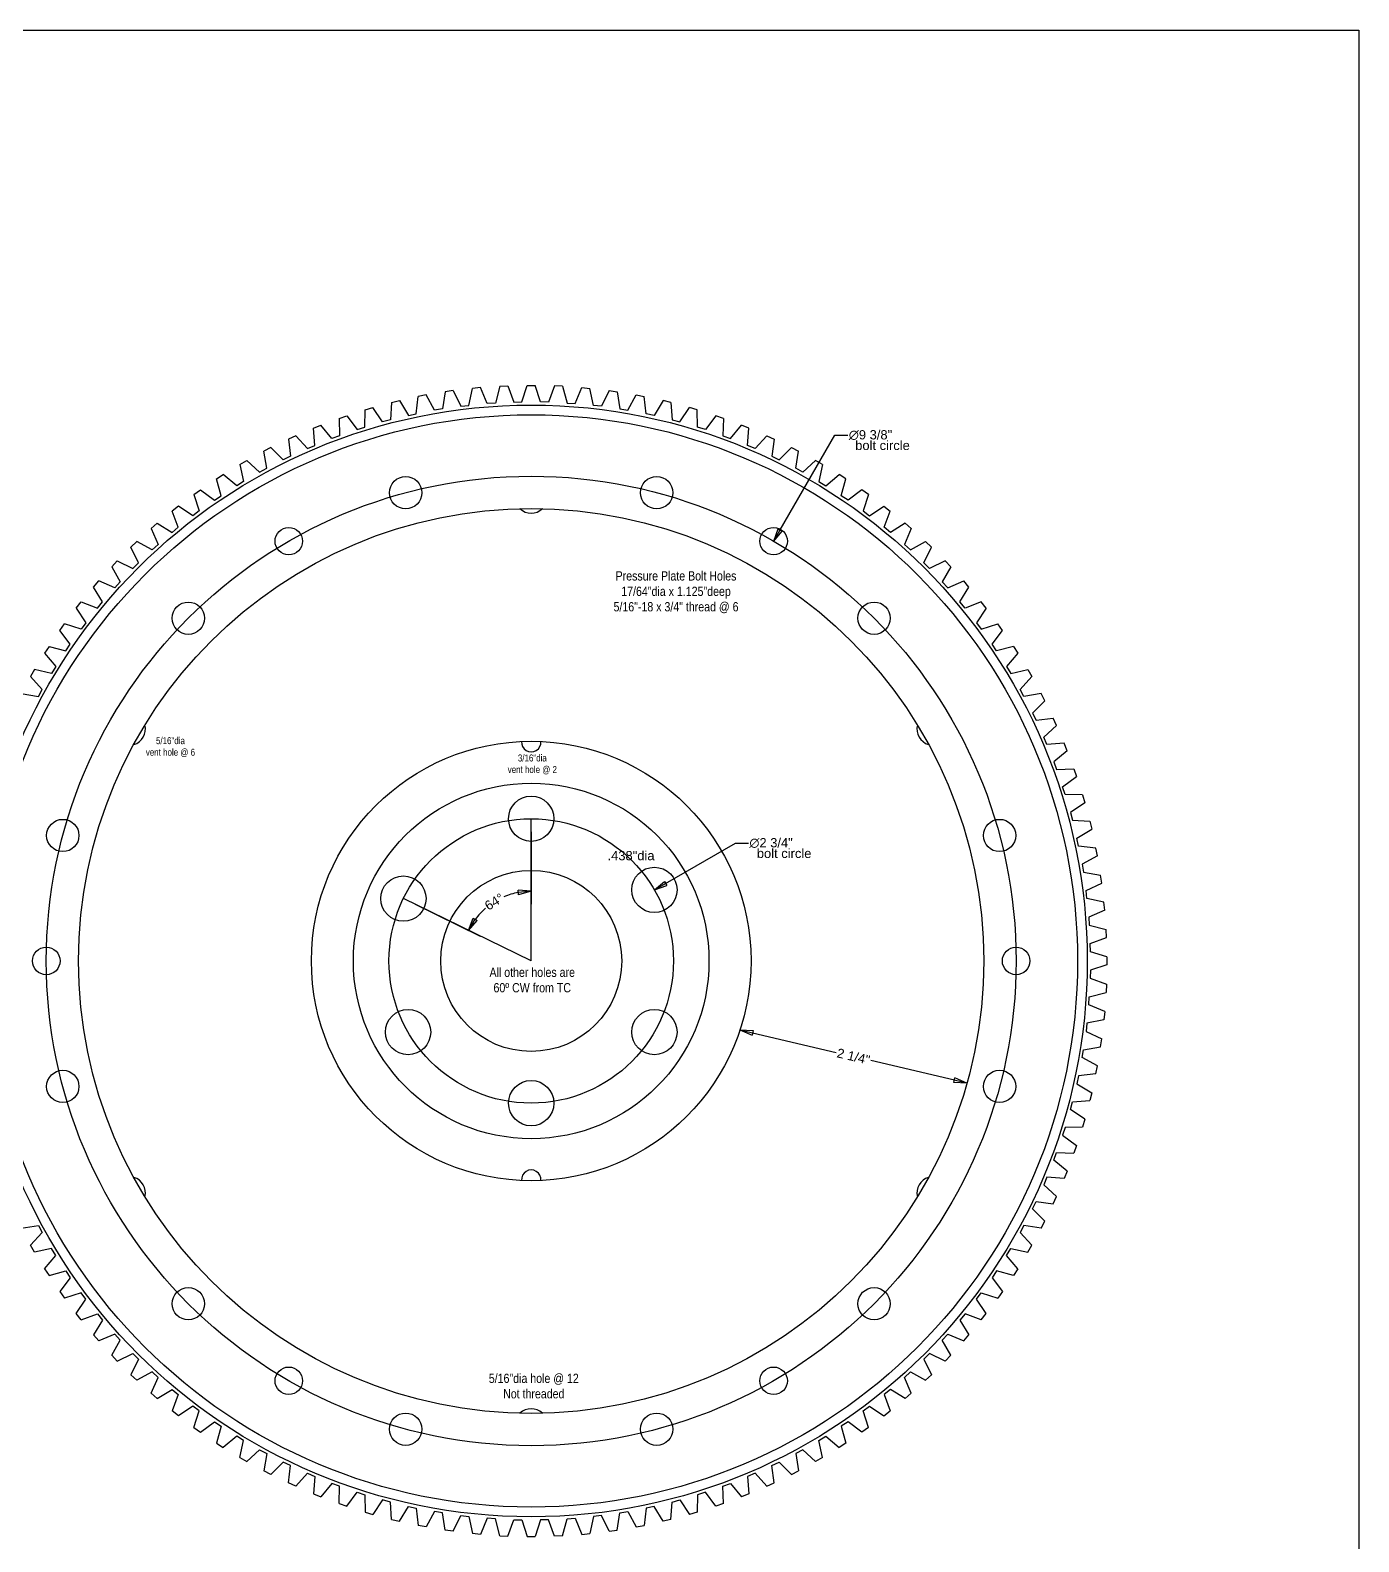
# Model space of a CAD drawing. Header units: inches. Extents: x 289 to 401, y -474 to -450.
# Drawn here: x 345.76 to 358.6, y -466.23 to -451.62 of the extents above; entities that cross this region are included whole.
import ezdxf

# ---------------------------------------------------------------- set-up
doc = ezdxf.new("R2010")
doc.units = ezdxf.units.IN
doc.header["$MEASUREMENT"] = 0
doc.header["$PDMODE"] = 1
doc.header["$PDSIZE"] = -2
for name, color, linetype in [('Black', 7, 'Continuous'), ('Blue', 5, 'Continuous'), ('Dimension', 163, 'Continuous'), ('Green', 94, 'Continuous'), ('Grey', 9, 'Continuous'), ('Pink', 6, 'Continuous'), ('Red', 1, 'Continuous'), ('Title Block', 7, 'Continuous')]:
    doc.layers.add(name, color=color, linetype=linetype)
doc.styles.add('Arial', font='Arial Regular.ttf')
doc.styles.add('Arial Narrow', font='Arial Narrow Regular.ttf')
doc.styles.add('Chalkboard', font='Chalkboard Regular.ttf')
doc.dimstyles.new('Buckmensions', dxfattribs={"dimtxt": 0.115475, "dimasz": 0.125, "dimexe": 0.125, "dimexo": 0.125, "dimgap": 0, "dimtad": 0, "dimdec": 3, "dimzin": 11, "dimdsep": 46, "dimlunit": 4, "dimtxsty": 'Chalkboard', "dimblk": 'VW_EMPTYARROW', "dimcen": 0, "dimadec": 4, "dimazin": 0, "dimtfac": 0.8, "dimtdec": 3, "dimtix": 1, "dimtmove": 0, "dimatfit": 0, "dimldrblk": 'VW_EMPTYARROW', "dimfxl": 0, "dimfrac": 2, "dimtolj": 1, "dimtzin": 11, "dimarcsym": 0})

# ---------------------------------------------------------------- blocks, each defined once
blk = doc.blocks.new('VW_EMPTYARROW')
at = {"color": 0, "linetype": 'ByBlock', "lineweight": -2}
for p, q in [((0, 0), (-1, 0.18)), ((-1, -0.18), (-1, 0.18)), ((0, 0), (-1, 0)), ((0, 0), (-1, -0.18))]:
    blk.add_line(p, q, dxfattribs=at)
blk = doc.blocks.new('*D75')
at = {"layer": 'Defpoints', "color": 0, "lineweight": 0}
for p in [(351.791, -459.928), (349.409, -461.303)]:
    blk.add_point(p, dxfattribs=at)
at = {"layer": 'Dimension', "color": 0, "lineweight": -2}
for p, q in [((351.899, -459.865), (352.575, -459.475)), ((352.575, -459.475), (352.7, -459.475))]:
    blk.add_line(p, q, dxfattribs=at)
at = {"layer": 'Dimension', "color": 0, "lineweight": -2, "xscale": 0.125, "yscale": 0.125, "zscale": 0.125, "rotation": 209.9999999999992}
blk.add_blockref('VW_EMPTYARROW', (351.791, -459.928), dxfattribs=at)
at = {"layer": 'Dimension', "color": 0, "insert": (352.919, -459.475), "char_height": 0.08948, "attachment_point": 5, "style": 'Arial'}
blk.add_mtext('\\A1;∅2 3/4"', dxfattribs=at)
blk = doc.blocks.new('*D76')
at = {"layer": 'Defpoints', "color": 0, "lineweight": 0}
for p in [(352.618, -461.281), (354.812, -461.797), (354.812, -461.797)]:
    blk.add_point(p, dxfattribs=at)
at = {"layer": 'Dimension', "color": 0, "lineweight": -2}
for p, q in [((352.74, -461.31), (353.547, -461.5)), ((354.691, -461.768), (353.883, -461.579))]:
    blk.add_line(p, q, dxfattribs=at)
at = {"layer": 'Dimension', "color": 0, "lineweight": -2, "xscale": 0.125, "yscale": 0.125, "zscale": 0.125}
for p, rotation in [((352.618, -461.281), 166.7773588206999), ((354.812, -461.797), 346.7773588206999)]:
    blk.add_blockref('VW_EMPTYARROW', p, dxfattribs=dict(at, rotation=rotation))
at = {"layer": 'Dimension', "color": 0, "insert": (353.715, -461.539), "char_height": 0.0895, "attachment_point": 5, "rotation": 346.7774, "style": 'Arial'}
blk.add_mtext('\\A1;2 1/4"', dxfattribs=at)
blk = doc.blocks.new('*D77')
at = {"layer": 'Defpoints', "color": 0, "lineweight": 0}
for p in [(352.944, -456.556), (348.256, -464.675)]:
    blk.add_point(p, dxfattribs=at)
at = {"layer": 'Dimension', "color": 0, "lineweight": -2}
for p, q in [((353.006, -456.447), (353.536, -455.53)), ((353.536, -455.53), (353.661, -455.53))]:
    blk.add_line(p, q, dxfattribs=at)
at = {"layer": 'Dimension', "color": 0, "lineweight": -2, "xscale": 0.125, "yscale": 0.125, "zscale": 0.125, "rotation": 239.9999999999896}
blk.add_blockref('VW_EMPTYARROW', (352.944, -456.556), dxfattribs=at)
at = {"layer": 'Dimension', "color": 0, "insert": (353.88, -455.53), "char_height": 0.08948, "attachment_point": 5, "style": 'Arial'}
blk.add_mtext('\\A1;∅9 3/8"', dxfattribs=at)
blk = doc.blocks.new('*D81')
at = {"layer": 'Defpoints', "color": 0, "lineweight": 0}
for p in [(350.6, -459.24), (349.364, -460.012), (350.355, -459.987), (350.6, -460.615)]:
    blk.add_point(p, dxfattribs=at)
at = {"layer": 'Dimension', "color": 0, "lineweight": -2}
for p, q in [((350.6, -459.365), (350.6, -460.066)), ((349.477, -460.067), (350.106, -460.374))]:
    blk.add_line(p, q, dxfattribs=at)
for start, end in [(100.6336, 113.1188), (130.8812, 143.3664)]:
    blk.add_arc((350.6, -460.615), 0.674, start, end, dxfattribs=at)
at = {"layer": 'Dimension', "color": 0, "lineweight": -2, "xscale": 0.125, "yscale": 0.125, "zscale": 0.125}
for p, rotation in [((350.6, -459.941), 5.316824242513655), ((349.994, -460.319), 238.6831757574898)]:
    blk.add_blockref('VW_EMPTYARROW', p, dxfattribs=dict(at, rotation=rotation))
at = {"layer": 'Dimension', "color": 0, "insert": (350.243, -460.043), "char_height": 0.0895, "attachment_point": 5, "rotation": 32, "style": 'Arial'}
blk.add_mtext('\\A1;64° ', dxfattribs=at)

msp = doc.modelspace()

# ---------------------------------------------------------------- linework, layer by layer
at = {"layer": 'Black'}
for radius in [5.375, 2.125]:
    msp.add_circle((350.6, -460.6151389), radius, dxfattribs=at)
at = {"layer": 'Blue'}
for centre, radius in [((350.6, -460.6151389), 1.71875), ((350.6, -459.2401389), 0.219), ((350.6, -460.6151389), 0.875), ((351.7907849, -459.9276389), 0.219), ((349.4092151, -461.3026389), 0.219), ((351.7907849, -461.3026389), 0.219), ((350.6, -461.9901389), 0.219)]:
    msp.add_circle(centre, radius, dxfattribs=at)
at = {"layer": 'Dimension', "color": 43}
for q in [(350.6, -459.2401389), (349.3641582, -460.0123786)]:
    msp.add_line((350.6, -460.6151389), q, dxfattribs=at)
at = {"layer": 'Dimension', "color": 254}
for radius in [4.6875, 1.375]:
    msp.add_circle((350.6, -460.6151389), radius, dxfattribs=at)
at = {"layer": 'Green'}
for p, q in [((349.5849842, -455.1423311), (349.508271, -455.1571164)), ((349.6649599, -455.2902196), (349.5849842, -455.1423311)), ((349.7692107, -455.1113519), (349.7420032, -455.2772642)), ((349.8465405, -455.1002336), (349.7692107, -455.1113519)), ((349.8465405, -455.1002336), (349.9193888, -455.25176)), ((349.9969613, -455.242485), (350.0320325, -455.0780553)), ((350.1098037, -455.070629), (350.0320325, -455.0780553)), ((350.1753596, -455.2254501), (350.1098037, -455.070629)), ((350.2961408, -455.0573019), (350.2532855, -455.2198767)), ((350.2961408, -455.0573019), (350.3741773, -455.0535846)), ((350.3741773, -455.0535846), (350.4322923, -455.2113496)), ((350.5103951, -455.2094904), (350.5609375, -455.0491389)), ((350.5609375, -455.0491389), (350.6390625, -455.0491389)), ((350.6896049, -455.2094904), (350.6390625, -455.0491389)), ((350.8258227, -455.0535846), (350.7677077, -455.2113496)), ((350.9038592, -455.0573019), (350.8258227, -455.0535846)), ((350.9038592, -455.0573019), (350.9467145, -455.2198767)), ((351.0246404, -455.2254501), (351.0901963, -455.070629)), ((351.0901963, -455.070629), (351.1679675, -455.0780553)), ((351.2030387, -455.242485), (351.1679675, -455.0780553)), ((351.3534595, -455.1002336), (351.2806112, -455.25176)), ((351.3534595, -455.1002336), (351.4307893, -455.1113519)), ((351.4307893, -455.1113519), (351.4579968, -455.2772642)), ((351.5350401, -455.2902196), (351.6150158, -455.1423311)), ((351.6150158, -455.1423311), (351.691729, -455.1571164)), ((348.9910776, -455.4537017), (348.9943964, -455.2856062)), ((348.9943964, -455.2856062), (349.0693568, -455.2635958)), ((349.1630281, -455.4032125), (349.0693568, -455.2635958)), ((349.2498044, -455.215245), (349.2384911, -455.3829923)), ((349.2498044, -455.215245), (349.3257272, -455.1968264)), ((349.3257272, -455.1968264), (349.4126491, -455.340742)), ((349.4889887, -455.3241353), (349.508271, -455.1571164)), ((349.7420032, -455.2772642), (349.6649599, -455.2902196)), ((349.9193888, -455.25176), (349.9969613, -455.242485)), ((350.2532855, -455.2198767), (350.1753596, -455.2254501)), ((350.4322923, -455.2113496), (350.5103951, -455.2094904)), ((350.7677077, -455.2113496), (350.6896049, -455.2094904)), ((350.9467145, -455.2198767), (351.0246404, -455.2254501)), ((351.2806112, -455.25176), (351.2030387, -455.242485)), ((351.4579968, -455.2772642), (351.5350401, -455.2902196)), ((351.7110113, -455.3241353), (351.691729, -455.1571164)), ((351.8742728, -455.1968264), (351.7873509, -455.340742)), ((351.9501956, -455.215245), (351.8742728, -455.1968264)), ((351.9501956, -455.215245), (351.9615089, -455.3829923)), ((352.0369719, -455.4032125), (352.1306432, -455.2635958)), ((352.2056036, -455.2856062), (352.1306432, -455.2635958)), ((352.2089224, -455.4537017), (352.2056036, -455.2856062)), ((348.4950624, -455.462361), (348.5675912, -455.4333249)), ((348.6741097, -455.5634054), (348.5675912, -455.4333249)), ((348.7426257, -455.3680404), (348.8164538, -455.3424882)), ((348.7426257, -455.3680404), (348.7473089, -455.5361035)), ((348.8164538, -455.3424882), (348.9166622, -455.4774897)), ((349.2384911, -455.3829923), (349.1630281, -455.4032125)), ((349.4126491, -455.340742), (349.4889887, -455.3241353)), ((351.7873509, -455.340742), (351.7110113, -455.3241353)), ((351.9615089, -455.3829923), (352.0369719, -455.4032125)), ((352.3835462, -455.3424882), (352.2833378, -455.4774897)), ((352.4573743, -455.3680404), (352.3835462, -455.3424882)), ((352.4573743, -455.3680404), (352.4526911, -455.5361035)), ((352.5258903, -455.5634054), (352.6324088, -455.4333249)), ((352.7049376, -455.462361), (352.6324088, -455.4333249)), ((348.3233326, -455.5359), (348.2522676, -455.5683543)), ((348.2522676, -455.5683543), (348.2729051, -455.7352112)), ((348.3233326, -455.5359), (348.43592, -455.6607648)), ((348.5077372, -455.6300109), (348.4950625, -455.462361)), ((348.7473089, -455.5361035), (348.6741097, -455.5634054)), ((348.9166622, -455.4774897), (348.9910776, -455.4537017)), ((352.2833378, -455.4774897), (352.2089224, -455.4537017)), ((352.4526911, -455.5361035), (352.5258903, -455.5634054)), ((352.6922628, -455.6300109), (352.7049375, -455.462361)), ((352.8766674, -455.5359), (352.76408, -455.6607648)), ((352.8766674, -455.5359), (352.9477324, -455.5683543)), ((352.9477324, -455.5683543), (352.9270949, -455.7352112)), ((348.0842314, -455.6499813), (348.0147911, -455.6857802)), ((348.0433445, -455.8514662), (348.0147911, -455.6857802)), ((348.2026325, -455.7693475), (348.0842314, -455.6499813)), ((348.2729051, -455.7352112), (348.2026325, -455.7693475)), ((348.43592, -455.6607648), (348.5077372, -455.6300109)), ((352.76408, -455.6607648), (352.6922628, -455.6300109)), ((352.9270949, -455.7352112), (352.9973675, -455.7693475)), ((352.9973675, -455.7693475), (353.1157686, -455.6499813)), ((353.1157686, -455.6499813), (353.1852089, -455.6857802)), ((353.1566555, -455.8514662), (353.1852089, -455.6857802)), ((347.7831709, -455.8143727), (347.8508292, -455.7753102)), ((347.7831709, -455.8143727), (347.8195757, -455.9785124)), ((347.8508292, -455.7753102), (347.9747759, -455.8889075)), ((347.9747759, -455.8889075), (348.0433445, -455.8514662)), ((353.2252241, -455.8889075), (353.1566555, -455.8514662)), ((353.3491708, -455.7753102), (353.2252241, -455.8889075)), ((353.4168291, -455.8143727), (353.3491708, -455.7753102)), ((353.4168291, -455.8143727), (353.3804243, -455.9785124)), ((347.5579318, -455.9538405), (347.6236547, -455.9116029)), ((347.6021054, -456.116062), (347.5579318, -455.9538405)), ((347.7528662, -456.0191739), (347.6236547, -455.9116029)), ((347.8195757, -455.9785124), (347.7528662, -456.0191739)), ((353.3804243, -455.9785124), (353.4471338, -456.0191739)), ((353.4471338, -456.0191739), (353.5763453, -455.9116029)), ((353.6420682, -455.9538405), (353.5763453, -455.9116029)), ((353.5978946, -456.116062), (353.6420682, -455.9538405)), ((347.3395839, -456.1038676), (347.4032227, -456.0585506)), ((347.3395839, -456.1038676), (347.3914263, -456.2638035)), ((347.4032227, -456.0585506), (347.5374062, -456.1598517)), ((347.5374062, -456.1598517), (347.6021054, -456.116062)), ((353.6625938, -456.1598517), (353.5978946, -456.116062)), ((353.7967773, -456.0585506), (353.6625938, -456.1598517)), ((353.8604161, -456.1038676), (353.7967773, -456.0585506)), ((353.8604161, -456.1038676), (353.8085737, -456.2638035)), ((347.1900323, -456.2158205), (347.1286219, -456.2641142)), ((347.1880157, -456.4214021), (347.128622, -456.2641141)), ((347.328884, -456.310622), (347.1900323, -456.2158205)), ((347.3914263, -456.2638035), (347.328884, -456.310622)), ((353.8085737, -456.2638035), (353.871116, -456.310622)), ((353.871116, -456.310622), (354.0099677, -456.2158205)), ((354.0099677, -456.2158205), (354.0713781, -456.2641142)), ((354.0119843, -456.4214021), (354.071378, -456.2641141)), ((346.9845667, -456.3830562), (346.9255238, -456.4342172)), ((346.9255238, -456.4342172), (346.9923343, -456.588501)), ((346.9845667, -456.3830562), (347.127772, -456.4711436)), ((347.127772, -456.4711436), (347.1880157, -456.4214021)), ((354.072228, -456.4711436), (354.0119843, -456.4214021)), ((354.2154333, -456.3830562), (354.072228, -456.4711436)), ((354.2744762, -456.4342172), (354.2076657, -456.588501)), ((354.2154333, -456.3830562), (354.2744762, -456.4342172)), ((346.7872911, -456.559879), (346.7307494, -456.6137914)), ((346.8048254, -456.7647214), (346.7307494, -456.6137914)), ((346.9345256, -456.6410525), (346.7872911, -456.559879)), ((346.9923343, -456.588501), (346.9345256, -456.6410525)), ((354.2076657, -456.588501), (354.2654744, -456.6410525)), ((354.2654744, -456.6410525), (354.4127089, -456.559879)), ((354.3951746, -456.7647214), (354.4692506, -456.6137914)), ((354.4127089, -456.559879), (354.4692506, -456.6137914)), ((346.5986526, -456.7458882), (346.5447402, -456.8024299)), ((346.5986526, -456.7458882), (346.7495827, -456.8199642)), ((354.6013474, -456.7458882), (354.4504173, -456.8199642)), ((354.6013474, -456.7458882), (354.6552598, -456.8024299)), ((346.5447402, -456.8024299), (346.6259138, -456.9496643)), ((346.7495827, -456.8199642), (346.8048254, -456.7647214)), ((354.4504173, -456.8199642), (354.3951746, -456.7647214)), ((354.6552598, -456.8024299), (354.5740862, -456.9496643)), ((346.3679174, -456.9997054), (346.4190784, -456.9406625)), ((346.4560048, -457.1429107), (346.3679174, -456.9997054)), ((346.5733622, -457.007473), (346.4190784, -456.9406625)), ((346.6259138, -456.9496643), (346.5733622, -457.007473)), ((354.5740862, -456.9496643), (354.6266378, -457.007473)), ((354.6266378, -457.007473), (354.7809216, -456.9406625)), ((354.7439952, -457.1429107), (354.8320826, -456.9997054)), ((354.8320826, -456.9997054), (354.7809216, -456.9406625)), ((346.2006817, -457.2051711), (346.2489754, -457.1437607)), ((346.2489754, -457.1437607), (346.4062634, -457.2031544)), ((346.4062634, -457.2031544), (346.4560048, -457.1429107)), ((354.7937366, -457.2031544), (354.7439952, -457.1429107)), ((354.9510246, -457.1437607), (354.7937366, -457.2031544)), ((354.9993183, -457.2051711), (354.9510246, -457.1437607)), ((346.2006817, -457.2051711), (346.2954833, -457.3440228)), ((346.2954833, -457.3440228), (346.2486647, -457.4065651)), ((354.9993183, -457.2051711), (354.9045167, -457.3440228)), ((354.9045167, -457.3440228), (354.9513353, -457.4065651)), ((346.0434118, -457.4183614), (346.0887288, -457.3547227)), ((346.1447128, -457.552545), (346.0434118, -457.4183614)), ((346.2486647, -457.4065651), (346.0887288, -457.3547227)), ((354.9513353, -457.4065651), (355.1112712, -457.3547227)), ((355.0552872, -457.552545), (355.1565882, -457.4183614)), ((355.1565882, -457.4183614), (355.1112712, -457.3547227)), ((345.9387017, -457.5730705), (345.8964641, -457.6387935)), ((345.9387017, -457.5730705), (346.1009232, -457.6172442)), ((346.1009232, -457.6172442), (346.1447128, -457.552545)), ((355.0990768, -457.6172442), (355.0552872, -457.552545)), ((355.2612983, -457.5730705), (355.0990768, -457.6172442)), ((355.2612983, -457.5730705), (355.3035359, -457.6387935)), ((345.8964641, -457.6387935), (346.0040351, -457.768005)), ((346.0040351, -457.768005), (345.9633735, -457.8347144)), ((355.3035359, -457.6387935), (355.1959649, -457.768005)), ((355.1959649, -457.768005), (355.2366265, -457.8347144)), ((345.7992339, -457.7983097), (345.7601714, -457.8659679)), ((345.8737687, -457.9899146), (345.7601714, -457.8659679)), ((345.9633735, -457.8347144), (345.7992339, -457.7983097)), ((355.2366265, -457.8347144), (355.4007661, -457.7983097)), ((355.3262313, -457.9899146), (355.4398286, -457.8659679)), ((355.4007661, -457.7983097), (355.4398286, -457.8659679)), ((345.6706414, -458.0299298), (345.8363274, -458.0584833)), ((345.8363274, -458.0584833), (345.8737687, -457.9899146)), ((355.3636726, -458.0584833), (355.3262313, -457.9899146)), ((355.5293586, -458.0299298), (355.3636726, -458.0584833)), ((355.5651575, -458.0993701), (355.5293586, -458.0299298)), ((355.5651575, -458.0993701), (355.4457913, -458.2177712)), ((355.4457913, -458.2177712), (355.4799276, -458.2880438)), ((355.4799276, -458.2880438), (355.6467845, -458.2674063)), ((355.554374, -458.4510587), (355.6792388, -458.3384713)), ((355.6792388, -458.3384713), (355.6467845, -458.2674063)), ((355.5851279, -458.5228759), (355.554374, -458.4510587)), ((355.7527778, -458.5102012), (355.5851279, -458.5228759)), ((355.7818139, -458.5827299), (355.7527778, -458.5102012)), ((355.7818139, -458.5827299), (355.6517335, -458.6892485)), ((355.6517335, -458.6892485), (355.6790354, -458.7624476)), ((355.6790354, -458.7624476), (355.8470984, -458.7577644)), ((355.8470984, -458.7577644), (355.8726506, -458.8315926)), ((355.7376491, -458.931801), (355.8726506, -458.8315926)), ((355.7614371, -459.0062163), (355.7376491, -458.931801)), ((355.9295327, -459.0095351), (355.7614371, -459.0062163)), ((355.951543, -459.0844955), (355.8119263, -459.1781668)), ((355.9295327, -459.0095351), (355.951543, -459.0844955)), ((355.8119263, -459.1781668), (355.8321466, -459.2536298)), ((355.8321466, -459.2536298), (355.9998938, -459.2649431)), ((355.8743969, -459.4277879), (356.0183125, -459.3408659)), ((355.9998938, -459.2649431), (356.0183125, -459.3408659)), ((355.8910035, -459.5041275), (355.8743969, -459.4277879)), ((356.0580225, -459.5234097), (355.8910035, -459.5041275)), ((356.0728077, -459.6001229), (356.0580225, -459.5234097)), ((356.0728077, -459.6001229), (355.9249192, -459.6800986)), ((355.9249192, -459.6800986), (355.9378747, -459.7571419)), ((355.9378747, -459.7571419), (356.1037869, -459.7843494)), ((356.1149053, -459.8616792), (356.1037869, -459.7843494)), ((355.9633789, -459.9345276), (356.1149053, -459.8616792)), ((355.9726538, -460.0121001), (355.9633789, -459.9345276)), ((356.1370836, -460.0471712), (355.9726538, -460.0121001)), ((356.1445098, -460.1249424), (356.1370836, -460.0471712)), ((356.1445098, -460.1249424), (355.9896888, -460.1904983)), ((355.9896888, -460.1904983), (355.9952622, -460.2684242)), ((355.9952622, -460.2684242), (356.1578369, -460.3112795)), ((356.0037893, -460.447431), (356.1615543, -460.389316)), ((356.1615543, -460.389316), (356.1578369, -460.3112795)), ((356.0056485, -460.5255339), (356.0037893, -460.447431)), ((356.166, -460.5760762), (356.0056485, -460.5255339)), ((356.0056485, -460.7047436), (356.0037893, -460.7828464)), ((356.166, -460.6542012), (356.0056485, -460.7047436)), ((356.166, -460.5760762), (356.166, -460.6542012)), ((356.0037893, -460.7828464), (356.1615543, -460.8409614)), ((356.1615543, -460.8409614), (356.157837, -460.9189979)), ((355.9896888, -461.0397792), (355.9952622, -460.9618532)), ((355.9952622, -460.9618532), (356.157837, -460.9189979)), ((356.1445099, -461.105335), (355.9896888, -461.0397792)), ((356.1445099, -461.105335), (356.1370836, -461.1831063)), ((355.9726539, -461.2181774), (355.9633789, -461.2957499)), ((356.1370836, -461.1831063), (355.9726539, -461.2181774)), ((355.9633789, -461.2957499), (356.1149053, -461.3685982)), ((356.103787, -461.445928), (356.1149053, -461.3685982)), ((355.9249193, -461.5501788), (355.9378747, -461.4731355)), ((356.0728078, -461.6301545), (355.9249193, -461.5501788)), ((355.9378747, -461.4731355), (356.103787, -461.445928)), ((355.8910036, -461.72615), (355.874397, -461.8024896)), ((356.0580225, -461.7068677), (355.8910036, -461.72615)), ((356.0580225, -461.7068677), (356.0728078, -461.6301545)), ((355.874397, -461.8024896), (356.0183126, -461.8894116)), ((355.8119264, -462.0521106), (355.8321467, -461.9766477)), ((355.8321467, -461.9766477), (355.9998939, -461.9653343)), ((356.0183126, -461.8894115), (355.9998939, -461.9653343)), ((355.9515431, -462.1457819), (355.8119264, -462.0521106)), ((355.9515431, -462.1457819), (355.9295328, -462.2207423)), ((355.7614372, -462.2240611), (355.7376492, -462.2984765)), ((355.7376492, -462.2984765), (355.8726507, -462.3986849)), ((355.9295328, -462.2207423), (355.7614372, -462.2240611)), ((355.8726507, -462.3986849), (355.8470985, -462.4725131)), ((355.6517336, -462.541029), (355.6790355, -462.4678298)), ((355.7818141, -462.6475475), (355.6517336, -462.541029)), ((355.6790355, -462.4678298), (355.8470985, -462.4725131)), ((355.5851281, -462.7074016), (355.5543741, -462.7792188)), ((355.7527779, -462.7200763), (355.5851281, -462.7074016)), ((355.7818141, -462.6475475), (355.7527779, -462.7200763)), ((355.5543741, -462.7792188), (355.6792389, -462.8918062)), ((355.6467846, -462.9628712), (355.6792389, -462.8918062)), ((355.4457914, -463.0125062), (355.4799277, -462.9422337)), ((355.5651577, -463.1309074), (355.4457914, -463.0125062)), ((355.4799277, -462.9422337), (355.6467846, -462.9628712)), ((345.6706413, -463.2003477), (345.8363272, -463.1717942)), ((345.8363272, -463.1717942), (345.8737685, -463.2403629)), ((355.3636728, -463.1717942), (355.3262315, -463.2403629)), ((355.5293587, -463.2003477), (355.3636728, -463.1717942)), ((355.5293587, -463.2003477), (355.5651577, -463.1309074)), ((345.8737685, -463.2403629), (345.7601712, -463.3643096)), ((355.3262315, -463.2403629), (355.4398288, -463.3643096)), ((345.7992337, -463.4319678), (345.7601712, -463.3643096)), ((345.9633734, -463.395563), (345.7992337, -463.4319678)), ((345.8964639, -463.591484), (346.0040349, -463.4622725)), ((346.0040349, -463.4622725), (345.9633734, -463.395563)), ((355.1959651, -463.4622725), (355.2366266, -463.395563)), ((355.3035361, -463.591484), (355.1959651, -463.4622725)), ((355.2366266, -463.395563), (355.4007663, -463.4319678)), ((355.4007663, -463.4319678), (355.4398288, -463.3643096)), ((345.8964639, -463.591484), (345.9387015, -463.6572069)), ((345.9387015, -463.6572069), (346.100923, -463.6130333)), ((346.100923, -463.6130333), (346.1447126, -463.6777325)), ((355.099077, -463.6130333), (355.0552874, -463.6777325)), ((355.2612985, -463.6572069), (355.099077, -463.6130333)), ((355.3035361, -463.591484), (355.2612985, -463.6572069)), ((346.1447126, -463.6777325), (346.0434116, -463.8119161)), ((355.0552874, -463.6777325), (355.1565884, -463.8119161)), ((346.0434116, -463.8119161), (346.0887286, -463.8755548)), ((346.2486645, -463.8237125), (346.0887286, -463.8755548)), ((346.2006815, -464.0251064), (346.2954831, -463.8862547)), ((346.2954831, -463.8862547), (346.2486645, -463.8237125)), ((354.9045169, -463.8862547), (354.9513355, -463.8237125)), ((354.9993185, -464.0251064), (354.9045169, -463.8862547)), ((354.9513355, -463.8237125), (355.1112714, -463.8755548)), ((355.1565884, -463.8119161), (355.1112714, -463.8755548)), ((346.2489752, -464.0865168), (346.2006815, -464.0251064)), ((346.2489752, -464.0865168), (346.4062632, -464.0271231)), ((346.4062632, -464.0271231), (346.4560046, -464.0873668)), ((354.7937368, -464.0271231), (354.7439954, -464.0873668)), ((354.9510248, -464.0865168), (354.7937368, -464.0271231)), ((354.9510248, -464.0865168), (354.9993185, -464.0251064)), ((346.4560046, -464.0873668), (346.3679172, -464.2305721)), ((354.7439954, -464.0873668), (354.8320828, -464.2305721)), ((346.4190782, -464.289615), (346.3679172, -464.2305721)), ((346.573362, -464.2228045), (346.4190782, -464.289615)), ((346.54474, -464.4278476), (346.6259136, -464.2806132)), ((346.6259136, -464.2806132), (346.573362, -464.2228045)), ((354.5740864, -464.2806132), (354.626638, -464.2228045)), ((354.65526, -464.4278476), (354.5740864, -464.2806132)), ((354.626638, -464.2228045), (354.7809218, -464.289615)), ((354.7809218, -464.289615), (354.8320828, -464.2305721)), ((346.5986524, -464.4843894), (346.54474, -464.4278476)), ((346.5986524, -464.4843894), (346.7495824, -464.4103134)), ((346.8048251, -464.4655561), (346.7307492, -464.6164862)), ((346.7495824, -464.4103134), (346.8048251, -464.4655561)), ((354.4504176, -464.4103134), (354.3951749, -464.4655561)), ((354.3951749, -464.4655561), (354.4692508, -464.6164862)), ((354.6013476, -464.4843894), (354.4504176, -464.4103134)), ((354.6013476, -464.4843894), (354.65526, -464.4278476)), ((346.7307492, -464.6164862), (346.7872909, -464.6703986)), ((346.9345253, -464.589225), (346.7872909, -464.6703986)), ((346.9255238, -464.7960606), (346.9923343, -464.6417768)), ((346.9923343, -464.6417768), (346.9345256, -464.5892252)), ((354.2076657, -464.6417768), (354.2654744, -464.5892252)), ((354.2744762, -464.7960606), (354.2076657, -464.6417768)), ((354.2654747, -464.589225), (354.4127091, -464.6703986)), ((354.4692508, -464.6164862), (354.4127091, -464.6703986)), ((346.9845667, -464.8472216), (346.9255238, -464.7960606)), ((346.9845667, -464.8472216), (347.127772, -464.7591342)), ((347.127772, -464.7591342), (347.1880157, -464.8088756)), ((354.072228, -464.7591342), (354.0119843, -464.8088756)), ((354.2154333, -464.8472216), (354.072228, -464.7591342)), ((354.2154333, -464.8472216), (354.2744762, -464.7960606)), ((347.1880157, -464.8088756), (347.128622, -464.9661636)), ((347.328884, -464.9196557), (347.1900323, -465.0144573)), ((347.3914263, -464.9664743), (347.328884, -464.9196557)), ((353.8085737, -464.9664743), (353.871116, -464.9196557)), ((353.871116, -464.9196557), (354.0099677, -465.0144573)), ((354.0119843, -464.8088756), (354.071378, -464.9661636)), ((347.1900323, -465.0144573), (347.1286219, -464.9661636)), ((347.3395839, -465.1264102), (347.3914263, -464.9664743)), ((347.4032227, -465.1717271), (347.5374062, -465.0704261)), ((347.5374062, -465.0704261), (347.6021054, -465.1142158)), ((353.6625938, -465.0704261), (353.5978946, -465.1142158)), ((353.7967773, -465.1717271), (353.6625938, -465.0704261)), ((353.8604161, -465.1264102), (353.8085737, -464.9664743)), ((354.0099677, -465.0144573), (354.0713781, -464.9661636)), ((347.3395839, -465.1264102), (347.4032227, -465.1717271)), ((347.6021054, -465.1142158), (347.5579318, -465.2764373)), ((347.7528662, -465.2111039), (347.6236547, -465.3186749)), ((347.8195757, -465.2517654), (347.7528662, -465.2111039)), ((353.3804243, -465.2517654), (353.4471338, -465.2111039)), ((353.4471338, -465.2111039), (353.5763453, -465.3186749)), ((353.5978946, -465.1142158), (353.6420682, -465.2764373)), ((353.8604161, -465.1264102), (353.7967773, -465.1717271)), ((347.5579318, -465.2764373), (347.6236547, -465.3186749)), ((347.7831709, -465.4159051), (347.8195757, -465.2517654)), ((347.8508292, -465.4549676), (347.9747759, -465.3413703)), ((347.9747759, -465.3413703), (348.0433445, -465.3788116)), ((348.0433445, -465.3788116), (348.0147911, -465.5444976)), ((353.2252241, -465.3413703), (353.1566555, -465.3788116)), ((353.1566555, -465.3788116), (353.1852089, -465.5444976)), ((353.3491708, -465.4549676), (353.2252241, -465.3413703)), ((353.4168291, -465.4159051), (353.3804243, -465.2517654)), ((353.6420682, -465.2764373), (353.5763453, -465.3186749)), ((347.7831709, -465.4159051), (347.8508292, -465.4549676)), ((348.2026325, -465.4609303), (348.0842314, -465.5802965)), ((348.2729051, -465.4950666), (348.2026325, -465.4609303)), ((348.2522676, -465.6619235), (348.2729051, -465.4950666)), ((352.9270949, -465.4950666), (352.9973675, -465.4609303)), ((352.9477324, -465.6619235), (352.9270949, -465.4950666)), ((352.9973675, -465.4609303), (353.1157686, -465.5802965)), ((353.4168291, -465.4159051), (353.3491708, -465.4549676)), ((348.0842314, -465.5802965), (348.0147911, -465.5444976)), ((348.3233326, -465.6943777), (348.2522676, -465.6619235)), ((348.3233326, -465.6943777), (348.43592, -465.569513)), ((348.43592, -465.569513), (348.5077372, -465.6002669)), ((348.5077372, -465.6002669), (348.4950625, -465.7679168)), ((348.6741097, -465.6668724), (348.5675912, -465.7969529)), ((348.7473089, -465.6941743), (348.6741097, -465.6668724)), ((352.4526911, -465.6941743), (352.5258903, -465.6668724)), ((352.5258903, -465.6668724), (352.6324088, -465.7969529)), ((352.76408, -465.569513), (352.6922628, -465.6002669)), ((352.6922628, -465.6002669), (352.7049375, -465.7679168)), ((352.8766674, -465.6943777), (352.76408, -465.569513)), ((352.8766674, -465.6943777), (352.9477324, -465.6619235)), ((353.1157686, -465.5802965), (353.1852089, -465.5444976)), ((348.4950624, -465.7679168), (348.5675912, -465.7969529)), ((348.7426257, -465.8622374), (348.7473089, -465.6941743)), ((348.8164538, -465.8877895), (348.9166622, -465.752788)), ((348.9166622, -465.752788), (348.9910776, -465.7765761)), ((348.9910776, -465.7765761), (348.9943964, -465.9446716)), ((352.2089224, -465.7765761), (352.2056036, -465.9446716)), ((352.2833378, -465.752788), (352.2089224, -465.7765761)), ((352.3835462, -465.8877895), (352.2833378, -465.752788)), ((352.4573743, -465.8622374), (352.4526911, -465.6941743)), ((352.7049376, -465.7679168), (352.6324088, -465.7969529)), ((348.7426257, -465.8622374), (348.8164538, -465.8877895)), ((348.9943964, -465.9446716), (349.0693568, -465.966682)), ((349.1630281, -465.8270653), (349.0693568, -465.966682)), ((349.2384911, -465.8472855), (349.1630281, -465.8270653)), ((349.2498044, -466.0150328), (349.2384911, -465.8472855)), ((349.3257272, -466.0334514), (349.4126491, -465.8895358)), ((349.4126491, -465.8895358), (349.4889887, -465.9061425)), ((349.4889887, -465.9061425), (349.508271, -466.0731614)), ((349.6649599, -465.9400581), (349.5849842, -466.0879467)), ((349.7420032, -465.9530136), (349.6649599, -465.9400581)), ((349.7692107, -466.1189259), (349.7420032, -465.9530136)), ((351.4307893, -466.1189259), (351.4579968, -465.9530136)), ((351.4579968, -465.9530136), (351.5350401, -465.9400581)), ((351.5350401, -465.9400581), (351.6150158, -466.0879467)), ((351.7110113, -465.9061425), (351.691729, -466.0731614)), ((351.7873509, -465.8895358), (351.7110113, -465.9061425)), ((351.8742728, -466.0334514), (351.7873509, -465.8895358)), ((351.9501956, -466.0150328), (351.9615089, -465.8472855)), ((351.9615089, -465.8472855), (352.0369719, -465.8270653)), ((352.0369719, -465.8270653), (352.1306432, -465.966682)), ((352.2056036, -465.9446716), (352.1306432, -465.966682)), ((352.4573743, -465.8622374), (352.3835462, -465.8877895)), ((349.2498044, -466.0150328), (349.3257272, -466.0334514)), ((349.5849842, -466.0879467), (349.508271, -466.0731614)), ((349.8465405, -466.1300442), (349.9193888, -465.9785178)), ((349.9193888, -465.9785178), (349.9969613, -465.9877927)), ((349.9969613, -465.9877927), (350.0320325, -466.1522225)), ((350.1753596, -466.0048277), (350.1098037, -466.1596487)), ((350.2532855, -466.0104011), (350.1753596, -466.0048277)), ((350.2961408, -466.1729758), (350.2532855, -466.0104011)), ((350.3741773, -466.1766932), (350.4322923, -466.0189282)), ((350.4322923, -466.0189282), (350.5103951, -466.0207874)), ((350.5103951, -466.0207874), (350.5609375, -466.1811389)), ((350.6896049, -466.0207874), (350.6390625, -466.1811389)), ((350.7677077, -466.0189282), (350.6896049, -466.0207874)), ((350.8258227, -466.1766932), (350.7677077, -466.0189282)), ((350.9038592, -466.1729758), (350.9467145, -466.0104011)), ((350.9467145, -466.0104011), (351.0246404, -466.0048277)), ((351.0246404, -466.0048277), (351.0901963, -466.1596487)), ((351.2030387, -465.9877927), (351.1679675, -466.1522225)), ((351.2806112, -465.9785178), (351.2030387, -465.9877927)), ((351.3534595, -466.1300442), (351.2806112, -465.9785178)), ((351.6150158, -466.0879467), (351.691729, -466.0731614)), ((351.9501956, -466.0150328), (351.8742728, -466.0334514)), ((349.8465405, -466.1300442), (349.7692107, -466.1189259)), ((350.1098037, -466.1596487), (350.0320325, -466.1522225)), ((350.2961408, -466.1729758), (350.3741773, -466.1766932)), ((350.5609375, -466.1811389), (350.6390625, -466.1811389)), ((350.9038592, -466.1729758), (350.8258227, -466.1766932)), ((351.0901963, -466.1596487), (351.1679675, -466.1522225)), ((351.3534595, -466.1300442), (351.4307893, -466.1189259))]:
    msp.add_line(p, q, dxfattribs=at)
at = {"layer": 'Grey'}
for centre in [(349.3867857, -456.0873616), (351.8132143, -456.0873616), (347.285437, -457.3005759), (353.914563, -457.3005759), (346.0722227, -459.4019246), (355.1277773, -459.4019246), (346.0722227, -461.8283532), (355.1277773, -461.8283532), (347.285437, -463.9297019), (353.914563, -463.9297019), (349.3867857, -465.1429162), (351.8132143, -465.1429162)]:
    msp.add_circle(centre, 0.15625, dxfattribs=at)
at = {"layer": 'Pink'}
for centre, radius, start, end in [((350.6, -456.128994), 0.15625, 226.04873104, 313.95126896), ((346.7148846, -458.3720664), 0.15625, 286.04873104, 13.95126896), ((354.4851154, -458.3720664), 0.15625, 166.04873104, 253.95126896), ((350.6, -458.500663), 0.09375, 174.81519664, 5.18480336), ((346.7148846, -462.8582113), 0.15625, 346.04873104, 73.95126896), ((350.6, -462.7296147), 0.09375, 354.81519664, 185.18480336), ((354.4851154, -462.8582113), 0.15625, 106.04873104, 193.95126896), ((350.6, -465.1012838), 0.15625, 46.04873104, 133.95126896)]:
    msp.add_arc(centre, radius, start, end, dxfattribs=at)
at = {"layer": 'Red'}
for centre, radius in [((350.6, -460.6151389), 5.28125), ((350.6, -460.6151389), 4.375), ((348.25625, -456.5556448), 0.1328125), ((352.94375, -456.5556448), 0.1328125), ((349.3641582, -460.0123786), 0.219), ((345.9125, -460.6151389), 0.1328125), ((355.2875, -460.6151389), 0.1328125), ((348.25625, -464.674633), 0.1328125), ((352.94375, -464.674633), 0.1328125)]:
    msp.add_circle(centre, radius, dxfattribs=at)
at = {"layer": 'Title Block'}
for p, q in [((324.6, -451.6151389), (358.6, -451.6151389)), ((358.6, -451.6151389), (358.6, -473.6151389))]:
    msp.add_line(p, q, dxfattribs=at)

# ---------------------------------------------------------------- texts
at = {"layer": 'Dimension', "attachment_point": 2}
for s, insert, char_height, style in [('{\\C163;\\lbolt circle}', (353.9961278, -455.585), 0.089483001, 'Arial'), ('{\\C163;\\lPressure Plate Bolt Holes\\P17/64"dia x 1.125"deep\\P5/16"-18 x 3/4" thread @ 6}', (352, -456.846875), 0.089475371, 'Arial Narrow'), ('{\\C163;\\l5/16"dia\\Pvent hole @ 6}', (347.1125, -458.4513103), 0.067106528, 'Arial Narrow'), ('{\\C163;\\l3/16"dia\\Pvent hole @ 2}', (350.611, -458.61875), 0.067106528, 'Arial Narrow'), ('{\\C163;\\lbolt circle}', (353.045, -459.53), 0.089483001, 'Arial'), ('{\\C163;\\l.438"dia}', (351.565, -459.551875), 0.089483001, 'Arial'), ('{\\C163;\\lAll other holes are\\P60º CW from TC}', (350.61, -460.68), 0.089475371, 'Arial Narrow'), ('{\\C163;\\l5/16"dia hole @ 12\\PNot threaded}', (350.625, -464.60625), 0.089475371, 'Arial Narrow')]:
    msp.add_mtext(s, dxfattribs=dict(at, insert=insert, char_height=char_height, style=style))

# ---------------------------------------------------------------- dimensions: what is measured, and where the dimension line sits
at = {"layer": 'Dimension'}
for p1, p2, picture, middle in [((348.25625, -464.674633), (352.94375, -456.5556448), '*D77', (353.8804012, -455.53)), ((349.4092151, -461.3026389), (351.7907849, -459.9276389), '*D75', (352.9192733, -459.475))]:
    dim = msp.add_diameter_dim_2p(p1=p1, p2=p2, dimstyle='Buckmensions', override={"dimtxt": 0.089483, "dimgap": 0.015625, "dimtih": 1, "dimtoh": 1, "dimdec": 5, "dimpost": '', "dimtxsty": 'Arial', "dimblk": 'VW_EMPTYARROW', "dimse1": 1, "dimse2": 1, "dimtix": 0, "dimtofl": 0, "dimatfit": 0}, dxfattribs=at)
    dim.commit()
    dim.dimension.update_dxf_attribs({"geometry": picture, "text_midpoint": middle, "dimtype": 163})
at = {"layer": 'Dimension', "color": 1}
dim = msp.add_angular_dim_3p(base=(350.3546261, -459.9868676), center=(350.6, -460.6151389), p1=(349.3641582, -460.0123786), p2=(350.6, -459.2401389), dimstyle='Buckmensions', override={"dimtxt": 0.089483, "dimgap": 0.015625, "dimpost": '<> ', "dimtxsty": 'Arial', "dimblk": 'VW_EMPTYARROW', "dimadec": 0}, dxfattribs=at)
dim.commit()
dim.dimension.update_dxf_attribs({"geometry": '*D81', "text_midpoint": (350.2425762, -460.0431412)})
at = {"layer": 'Dimension'}
dim = msp.add_aligned_dim(p1=(352.6179001, -461.28125), p2=(354.8123776, -461.796875), distance=0, dimstyle='Buckmensions', override={"dimtxt": 0.089483, "dimgap": 0.015625, "dimdec": 5, "dimpost": '<>', "dimtxsty": 'Arial'}, dxfattribs=at)
dim.commit()
dim.dimension.update_dxf_attribs({"geometry": '*D76', "text_midpoint": (353.7151389, -461.5390625)})

doc.saveas('drawing.dxf')
